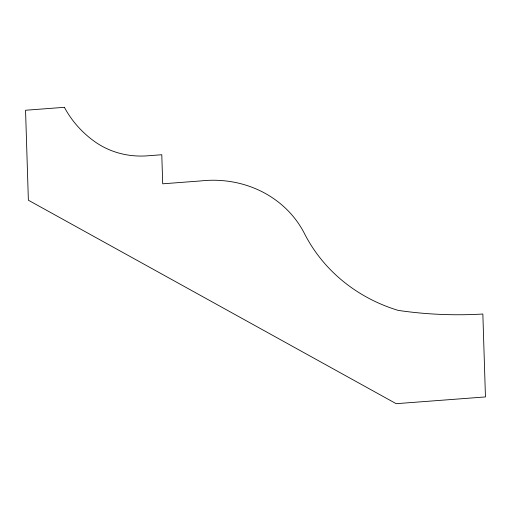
<?xml version="1.0" encoding="UTF-8"?>
<svg xmlns="http://www.w3.org/2000/svg" width="511" height="511" viewBox="0 0 511 511"><rect width="100%" height="100%" fill="white"/><g stroke="black" fill="none" stroke-linecap="round" stroke-linejoin="round"><path stroke-width="0.77" d="M64.392 107.316L25.55 110.255L28.367 200.21L396.178 403.684L485.45 396.932L482.85 314.022A396.67 366.738 -20.2 0 1 398.216 310.394A169.85 157.037 -20.2 0 1 304.939 234.498A107.712 99.588 -20.2 0 0 200.599 180.945L162.702 183.807L161.789 154.737L146.338 155.9A80.834 74.734 -20.2 0 1 95.883 142.435A113.972 105.368 -20.2 0 1 64.392 107.316"/></g></svg>
